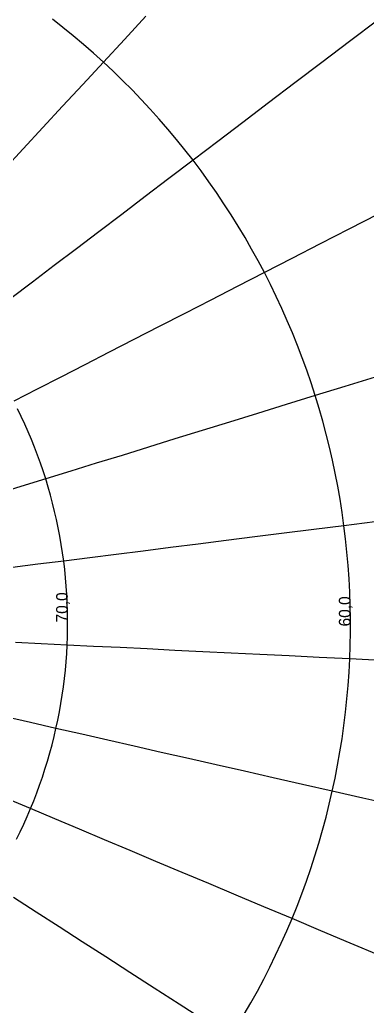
# Model space of a CAD drawing. Extents: x -36224 to 36225, y -38121 to 34420.
# Drawn here: x 2091 to 3764, y -1909 to 2841 of the extents above; entities that cross this region are included whole.
import ezdxf

# ---------------------------------------------------------------- set-up
doc = ezdxf.new("R2010")
doc.units = 0
for name, color, linetype in [('MERIDIANS', 7, 'Continuous'), ('PARALLEL_LABELS', 7, 'Continuous'), ('PARALLELS', 7, 'Continuous')]:
    doc.layers.add(name, color=color, linetype=linetype)

msp = doc.modelspace()

# ---------------------------------------------------------------- linework, layer by layer
at = {"layer": 'MERIDIANS'}
for p, q in [((2698.52409, 2857.5544), (2595.2387, 2746.05112)), ((3814.94542, 2839.08468), (3678.71889, 2735.71664)), ((2595.2387, 2746.05112), (2494.0667, 2636.82938)), ((3678.71889, 2735.71664), (3545.86705, 2634.90932)), ((2494.0667, 2636.82938), (2394.88406, 2529.75529)), ((3545.86705, 2634.90932), (3416.18803, 2536.5095)), ((2394.88406, 2529.75529), (2297.57399, 2424.70276)), ((3416.18803, 2536.5095), (3289.49321, 2440.37409)), ((2297.57399, 2424.70276), (2202.02628, 2321.55281)), ((3289.49321, 2440.37409), (3165.60617, 2346.3692)), ((3165.60617, 2346.3692), (3044.36153, 2254.36936)), ((2202.02628, 2321.55281), (2108.13681, 2220.19304)), ((3044.36153, 2254.36936), (2925.60406, 2164.25677)), ((2108.13681, 2220.19304), (2015.80703, 2120.51704)), ((2925.60406, 2164.25677), (2809.18782, 2075.92069)), ((2809.18782, 2075.92069), (2694.97535, 1989.25681)), ((2694.97535, 1989.25681), (2582.83698, 1904.16677)), ((2582.83698, 1904.16677), (2472.65021, 1820.55758)), ((3817.70315, 1905.58795), (3675.99945, 1832.79062)), ((2472.65021, 1820.55758), (2364.2991, 1738.34128)), ((3675.99945, 1832.79062), (3537.44493, 1761.61113)), ((3537.44493, 1761.61113), (3401.85409, 1691.95416)), ((2364.2991, 1738.34128), (2257.67374, 1657.43447)), ((3401.85409, 1691.95416), (3269.05279, 1623.73027)), ((2257.67374, 1657.43447), (2152.66976, 1577.75796)), ((3269.05279, 1623.73027), (3138.87734, 1556.85535)), ((2152.66976, 1577.75796), (2049.18789, 1499.23642)), ((3138.87734, 1556.85535), (3011.17359, 1491.25021)), ((3011.17359, 1491.25021), (2885.79614, 1426.84016)), ((2885.79614, 1426.84016), (2762.60764, 1363.55464)), ((2762.60764, 1363.55464), (2641.47811, 1301.32687)), ((2641.47811, 1301.32687), (2522.28435, 1240.09356)), ((2522.28435, 1240.09356), (2404.90938, 1179.79461)), ((2404.90938, 1179.79461), (2289.24197, 1120.37289)), ((2289.24197, 1120.37289), (2175.17613, 1061.77395)), ((3802.59854, 1120.74102), (3656.72115, 1075.61061)), ((2175.17613, 1061.77395), (2062.61074, 1003.94583)), ((3656.72115, 1075.61061), (3513.85447, 1031.41162)), ((3513.85447, 1031.41162), (3373.82179, 988.0894)), ((3373.82179, 988.0894), (3236.45678, 945.59248)), ((3101.60254, 903.87232), (2969.11088, 862.88307)), ((3236.45678, 945.59248), (3101.60254, 903.87232)), ((2969.11088, 862.88307), (2838.84158, 822.58137)), ((2838.84158, 822.58137), (2710.66177, 782.92609)), ((2710.66177, 782.92609), (2584.44529, 743.87822)), ((2584.44529, 743.87822), (2460.07219, 705.40063)), ((2337.4282, 667.45799), (2216.40431, 630.01655)), ((2460.07219, 705.40063), (2337.4282, 667.45799)), ((2216.40431, 630.01655), (2096.89629, 593.04409)), ((2096.89629, 593.04409), (1978.80436, 556.50972)), ((3506.69325, 386.71602), (3363.80557, 368.68976)), ((3652.36571, 405.0936), (3506.69325, 386.71602)), ((3800.99659, 423.84441), (3652.36571, 405.0936)), ((3085.73868, 333.60971), (2950.25854, 316.51796)), ((3223.53893, 350.99416), (3085.73868, 333.60971)), ((3363.80557, 368.68976), (3223.53893, 350.99416)), ((2816.95987, 299.70142), (2685.71108, 283.14348)), ((2950.25854, 316.51796), (2816.95987, 299.70142)), ((2428.86872, 250.74105), (2303.04232, 234.86719)), ((2556.38708, 266.82837), (2428.86872, 250.74105)), ((2685.71108, 283.14348), (2556.38708, 266.82837)), ((2178.79925, 219.19307), (2056.03549, 203.70558)), ((2303.04232, 234.86719), (2178.79925, 219.19307)), ((2194.57556, -163.39811), (2070.8618, -157.32563)), ((2319.7875, -169.54414), (2194.57556, -163.39811)), ((2446.60274, -175.76886), (2319.7875, -169.54414)), ((2575.13106, -182.07767), (2446.60274, -175.76886)), ((2705.48736, -188.47621), (2575.13106, -182.07767)), ((2837.79209, -194.97039), (2705.48736, -188.47621)), ((2972.17175, -201.56641), (2837.79209, -194.97039)), ((3108.75939, -208.27081), (2972.17175, -201.56641)), ((3247.69522, -215.09047), (3108.75939, -208.27081)), ((3389.12723, -222.03266), (3247.69522, -215.09047)), ((3533.21185, -229.10505), (3389.12723, -222.03266)), ((3680.11477, -236.31578), (3533.21185, -229.10505)), ((3830.0117, -243.67347), (3680.11477, -236.31578)), ((2143.6428, -543.11314), (2022.74104, -515.62169)), ((2266.0159, -570.93914), (2143.6428, -543.11314)), ((2389.96333, -599.12313), (2266.0159, -570.93914)), ((2515.5927, -627.68957), (2389.96333, -599.12313)), ((2643.01663, -656.66407), (2515.5927, -627.68957)), ((2772.3532, -686.07348), (2643.01663, -656.66407)), ((2903.72643, -715.94599), (2772.3532, -686.07348)), ((3037.26681, -746.31129), (2903.72643, -715.94599)), ((3173.11186, -777.20064), (3037.26681, -746.31129)), ((3311.40672, -808.64704), (3173.11186, -777.20064)), ((3452.30489, -840.6854), (3311.40672, -808.64704)), ((3595.96891, -873.35268), (3452.30489, -840.6854)), ((3742.57124, -906.68809), (3595.96891, -873.35268)), ((2143.24975, -957.09118), (2027.44868, -908.38725)), ((3892.29508, -940.73329), (3742.57124, -906.68809)), ((2260.54733, -1006.42451), (2143.24975, -957.09118)), ((2379.44353, -1056.43019), (2260.54733, -1006.42451)), ((2500.0452, -1107.15317), (2379.44353, -1056.43019)), ((2622.46444, -1158.64058), (2500.0452, -1107.15317)), ((2746.81897, -1210.94195), (2622.46444, -1158.64058)), ((2873.23267, -1264.10936), (2746.81897, -1210.94195)), ((3001.8361, -1318.19774), (2873.23267, -1264.10936)), ((3132.76712, -1373.26506), (3001.8361, -1318.19774)), ((3266.1715, -1429.37263), (3132.76712, -1373.26506)), ((2170.7038, -1455.19011), (2062.1818, -1385.22298)), ((2280.7885, -1526.16476), (2170.7038, -1455.19011)), ((3402.20366, -1486.5854), (3266.1715, -1429.37263)), ((3541.02741, -1544.97227), (3402.20366, -1486.5854)), ((2392.53848, -1598.21306), (2280.7885, -1526.16476)), ((3682.81685, -1604.60646), (3541.02741, -1544.97227)), ((2506.0615, -1671.40449), (2392.53848, -1598.21306)), ((3827.75728, -1665.56589), (3682.81685, -1604.60646)), ((2621.47096, -1745.81215), (2506.0615, -1671.40449)), ((2738.88638, -1821.51312), (2621.47096, -1745.81215)), ((2858.43401, -1898.58878), (2738.88638, -1821.51312)), ((2980.24733, -1977.12519), (2858.43401, -1898.58878))]:
    msp.add_line(p, q, dxfattribs=at)
at = {"layer": 'PARALLELS'}
for p, q in [((2299.65204, 2803.59973), (2249.28029, 2843.14284)), ((2349.33153, 2763.18468), (2299.65204, 2803.59973)), ((2398.30367, 2721.90971), (2349.33153, 2763.18468)), ((2446.55362, 2679.7871), (2398.30367, 2721.90971)), ((2494.0667, 2636.82938), (2446.55362, 2679.7871)), ((2540.82847, 2593.04936), (2494.0667, 2636.82938)), ((2586.82471, 2548.46007), (2540.82847, 2593.04936)), ((2632.04142, 2503.0748), (2586.82471, 2548.46007)), ((2676.46482, 2456.90709), (2632.04142, 2503.0748)), ((2720.08137, 2409.97071), (2676.46482, 2456.90709)), ((2762.87776, 2362.27965), (2720.08137, 2409.97071)), ((2804.84093, 2313.84815), (2762.87776, 2362.27965)), ((2845.95804, 2264.69068), (2804.84093, 2313.84815)), ((2886.21653, 2214.82192), (2845.95804, 2264.69068)), ((2925.60406, 2164.25677), (2886.21653, 2214.82192)), ((2964.10858, 2113.01034), (2925.60406, 2164.25677)), ((3001.71826, 2061.09798), (2964.10858, 2113.01034)), ((3038.42156, 2008.5352), (3001.71826, 2061.09798)), ((3074.20719, 1955.33775), (3038.42156, 2008.5352)), ((3109.06416, 1901.52156), (3074.20719, 1955.33775)), ((3142.98171, 1847.10274), (3109.06416, 1901.52156)), ((3175.94939, 1792.09763), (3142.98171, 1847.10274)), ((3207.95701, 1736.52269), (3175.94939, 1792.09763)), ((3238.99468, 1680.39462), (3207.95701, 1736.52269)), ((3269.05279, 1623.73027), (3238.99468, 1680.39462)), ((3298.12202, 1566.54663), (3269.05279, 1623.73027)), ((3326.19333, 1508.86091), (3298.12202, 1566.54663)), ((3353.258, 1450.69043), (3326.19333, 1508.86091)), ((3379.30758, 1392.0527), (3353.258, 1450.69043)), ((3404.33396, 1332.96534), (3379.30758, 1392.0527)), ((3428.3293, 1273.44616), (3404.33396, 1332.96534)), ((3451.28607, 1213.51307), (3428.3293, 1273.44616)), ((3473.19707, 1153.18414), (3451.28607, 1213.51307)), ((3494.0554, 1092.47755), (3473.19707, 1153.18414)), ((3513.85447, 1031.41162), (3494.0554, 1092.47755)), ((3532.588, 970.00477), (3513.85447, 1031.41162)), ((2098.54164, 931.41158), (2080.89178, 967.83617)), ((3550.25005, 908.27553), (3532.588, 970.00477)), ((2115.55485, 894.68304), (2098.54164, 931.41158)), ((3566.83499, 846.24257), (3550.25005, 908.27553)), ((2131.92618, 857.66168), (2115.55485, 894.68304)), ((2147.65054, 820.35866), (2131.92618, 857.66168)), ((2162.72307, 782.78528), (2147.65054, 820.35866)), ((3582.33751, 783.92463), (3566.83499, 846.24257)), ((2177.13909, 744.95289), (2162.72307, 782.78528)), ((3596.75263, 721.34054), (3582.33751, 783.92463)), ((2190.89412, 706.87295), (2177.13909, 744.95289)), ((3610.07569, 658.50926), (3596.75263, 721.34054)), ((2203.98389, 668.55697), (2190.89412, 706.87295)), ((2216.40431, 630.01655), (2203.98389, 668.55697)), ((2228.1515, 591.26338), (2216.40431, 630.01655)), ((3622.30236, 595.44978), (3610.07569, 658.50926)), ((2239.22179, 552.30918), (2228.1515, 591.26338)), ((3633.42864, 532.18122), (3622.30236, 595.44978)), ((2249.6117, 513.16576), (2239.22179, 552.30918)), ((3643.45087, 468.72275), (3633.42864, 532.18122)), ((2259.31797, 473.84499), (2249.6117, 513.16576)), ((2268.33755, 434.35879), (2259.31797, 473.84499)), ((2276.66756, 394.71913), (2268.33755, 434.35879)), ((3652.36571, 405.0936), (3643.45087, 468.72275)), ((2284.30538, 354.93805), (2276.66756, 394.71913)), ((3660.17016, 341.31308), (3652.36571, 405.0936)), ((2291.24856, 315.02761), (2284.30538, 354.93805)), ((3666.86156, 277.40053), (3660.17016, 341.31308)), ((2297.49488, 274.99994), (2291.24856, 315.02761)), ((2303.04232, 234.86719), (2297.49488, 274.99994)), ((3672.43759, 213.37538), (3666.86156, 277.40053)), ((2307.88909, 194.64155), (2303.04232, 234.86719)), ((2312.03358, 154.33526), (2307.88909, 194.64155)), ((3676.89624, 149.25706), (3672.43759, 213.37538)), ((2315.47443, 113.96056), (2312.03358, 154.33526)), ((3680.23588, 85.06508), (3676.89624, 149.25706)), ((2318.21047, 73.52973), (2315.47443, 113.96056)), ((2320.24075, 33.05507), (2318.21047, 73.52973)), ((3682.45518, 20.81895), (3680.23588, 85.06508)), ((2321.56453, -7.4511), (2320.24075, 33.05507)), ((3683.55318, -43.46178), (3682.45518, 20.81895)), ((2322.18129, -47.97645), (2321.56453, -7.4511)), ((3683.52925, -107.75754), (3683.55318, -43.46178)), ((2321.29276, -129.03532), (2322.09073, -88.50864)), ((2322.09073, -88.50864), (2322.18129, -47.97645)), ((2319.7875, -169.54414), (2321.29276, -129.03532)), ((3682.38309, -172.04873), (3683.52925, -107.75754)), ((2317.5753, -210.02276), (2319.7875, -169.54414)), ((3680.11477, -236.31578), (3682.38309, -172.04873)), ((2314.65671, -250.45883), (2317.5753, -210.02276)), ((3676.72468, -300.53907), (3680.11477, -236.31578)), ((2311.0325, -290.84001), (2314.65671, -250.45883)), ((2301.6714, -371.38847), (2306.70366, -331.15399)), ((2306.70366, -331.15399), (2311.0325, -290.84001)), ((3672.21355, -364.69902), (3676.72468, -300.53907)), ((2295.93713, -411.53114), (2301.6714, -371.38847)), ((3666.58247, -428.77604), (3672.21355, -364.69902)), ((2289.50249, -451.56977), (2295.93713, -411.53114)), ((2282.36933, -491.4921), (2289.50249, -451.56977)), ((3659.83285, -492.75056), (3666.58247, -428.77604)), ((2274.53971, -531.28595), (2282.36933, -491.4921)), ((3651.96648, -556.60303), (3659.83285, -492.75056)), ((2266.0159, -570.93914), (2274.53971, -531.28595)), ((3642.98545, -620.31394), (3651.96648, -556.60303)), ((2246.89589, -649.77509), (2256.80039, -610.43955)), ((2256.80039, -610.43955), (2266.0159, -570.93914)), ((2236.30531, -688.93373), (2246.89589, -649.77509)), ((3632.89221, -683.86378), (3642.98545, -620.31394)), ((2225.03177, -727.90347), (2236.30531, -688.93373)), ((3621.68956, -747.23311), (3632.89221, -683.86378)), ((2213.07861, -766.67239), (2225.03177, -727.90347)), ((3609.38064, -810.40253), (3621.68956, -747.23311)), ((2187.1478, -843.56031), (2200.44937, -805.22861)), ((2200.44937, -805.22861), (2213.07861, -766.67239)), ((2173.17786, -881.65575), (2187.1478, -843.56031)), ((3595.96891, -873.35268), (3609.38064, -810.40253)), ((2158.54372, -919.50324), (2173.17786, -881.65575)), ((3581.45819, -936.06427), (3595.96891, -873.35268)), ((2143.24975, -957.09118), (2158.54372, -919.50324)), ((3565.85264, -998.51806), (3581.45819, -936.06427)), ((2110.70081, -1031.44234), (2127.30052, -994.40803)), ((2127.30052, -994.40803), (2143.24975, -957.09118)), ((2093.4556, -1068.18275), (2110.70081, -1031.44234)), ((3549.15675, -1060.69489), (3565.85264, -998.51806)), ((2075.57006, -1104.61797), (2093.4556, -1068.18275)), ((3531.37534, -1122.57567), (3549.15675, -1060.69489)), ((3512.51358, -1184.1414), (3531.37534, -1122.57567)), ((3492.57697, -1245.37315), (3512.51358, -1184.1414)), ((3471.57134, -1306.2521), (3492.57697, -1245.37315)), ((3449.50286, -1366.75953), (3471.57134, -1306.2521)), ((3426.37803, -1426.8768), (3449.50286, -1366.75953)), ((3402.20366, -1486.5854), (3426.37803, -1426.8768)), ((3376.9869, -1545.86695), (3402.20366, -1486.5854)), ((3350.73524, -1604.70317), (3376.9869, -1545.86695)), ((3323.45647, -1663.07592), (3350.73524, -1604.70317)), ((3295.15871, -1720.96719), (3323.45647, -1663.07592)), ((3265.85039, -1778.3591), (3295.15871, -1720.96719)), ((3235.54027, -1835.23394), (3265.85039, -1778.3591)), ((3204.23742, -1891.57414), (3235.54027, -1835.23394)), ((3171.95121, -1947.36228), (3204.23742, -1891.57414))]:
    msp.add_line(p, q, dxfattribs=at)

# ---------------------------------------------------------------- texts
at = {"layer": 'PARALLEL_LABELS'}
for s, rotation, p in [('70,0', 89.87199, (2322.15293, -60.67071)), ('60,0', 89.97867, (3683.53961, -79.91954))]:
    msp.add_text(s, height=55.676, rotation=rotation, dxfattribs=at).set_placement(p)

doc.saveas('drawing.dxf')
